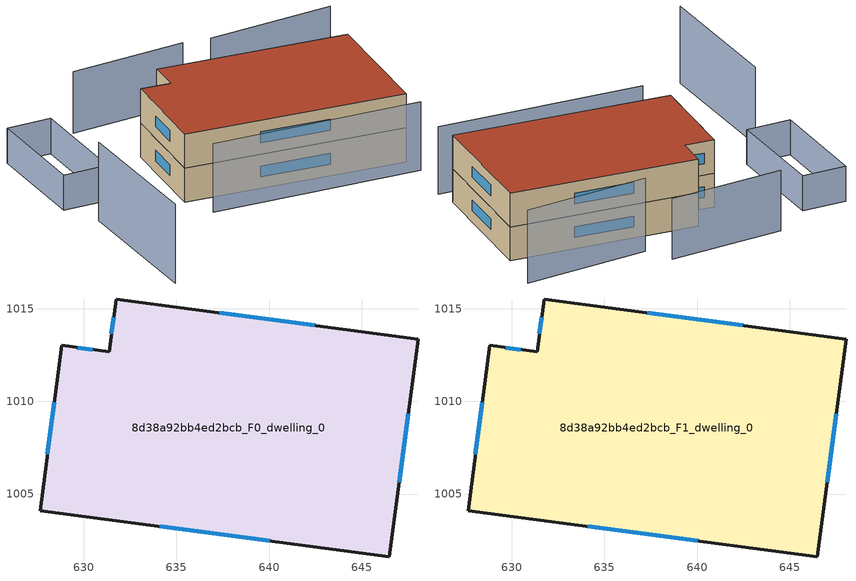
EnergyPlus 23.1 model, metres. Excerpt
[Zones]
8d38a92bb4ed2bcb_F0_dwelling_0
 floor ground (EU_floor_Construction): 648.04,1013.37 646.5,1001.62 627.63,1004.1 628.8,1013.03 631.36,1012.69 631.73,1015.52 z0
 wall outside (EU_wall_Construction): 631.36,1012.69 628.8,1013.03 627.63,1004.1 646.5,1001.62 648.04,1013.37 631.73,1015.52 631.36,1012.69 z0:3
 window (EU_Window_Construction): 630.49,1012.81 629.68,1012.91 / 631.61,1014.55 631.49,1013.66 / 642.46,1014.1 637.32,1014.78 / 647.03,1005.64 647.51,1009.35 / 634.09,1003.25 640.04,1002.47 / 628.4,1009.97 628.03,1007.16 z1.03:1.97
8d38a92bb4ed2bcb_F1_dwelling_0
 floor to 8d38a92bb4ed2bcb_F0_dwelling_0 (EU_floor_Construction): 648.04,1013.37 646.5,1001.62 627.63,1004.1 628.8,1013.03 631.36,1012.69 631.73,1015.52 z3
 wall outside (EU_wall_Construction): 631.36,1012.69 628.8,1013.03 627.63,1004.1 646.5,1001.62 648.04,1013.37 631.73,1015.52 631.36,1012.69 z3:6
 window (EU_Window_Construction): 630.49,1012.81 629.68,1012.91 / 631.61,1014.55 631.49,1013.66 / 642.46,1014.1 637.32,1014.78 / 647.03,1005.64 647.51,1009.35 / 634.09,1003.25 640.04,1002.47 / 628.4,1009.97 628.03,1007.16 z4.03:4.97
 roof outside (EU_roof_Construction): 646.5,1001.62 648.04,1013.37 631.73,1015.52 631.36,1012.69 628.8,1013.03 627.63,1004.1 z6
shading: 628.67,1001.43 646.73,999.72 z0:6; 620.04,1004.61 619.46,991.72 z0:6.9; 619.12,1017.42 623.01,1017.21 / 623.01,1017.21 622.49,1007.47 / 622.49,1007.47 618.59,1007.69 / 618.59,1007.69 619.12,1017.42 z0:3.1; 648.93,1017.68 637.78,1017.32 z0:6.5; 636.64,1019.76 626.45,1019.56 z0:5.4
[Building]
EU S2 Campaign: North Axis=0; Terrain=City; Solar Distribution=FullExterior
[Site:Location]
Cape.Town.Intl.AP: Latitude=-33.965; Longitude=18.602; Time Zone=2; Elevation=46
[SizingPeriod:WeatherFileDays]
AnnualSizingPeriod: Begin Month=1; Begin Day of Month=1; End Month=12; End Day of Month=31; Day of Week for Start Day=Monday; Use Weather File Daylight Saving Period=No; Use Weather File Rain and Snow Indicators=No
[MATERIAL]
EU_InternalMass_Material: Roughness=MediumRough; Thickness=0.1; Conductivity=1; Density=1800; Specific Heat=900; Thermal Absorptance=0.9; Solar Absorptance=0.7; Visible Absorptance=0.7
[MATERIAL:NOMASS] Roughness=MediumRough; Thermal Absorptance=0.9; Solar Absorptance=0.7; Visible Absorptance=0.7
Name | Thermal Resistance
EU_wall_NoMass | 0.493876
EU_roof_NoMass | 0.449382
EU_floor_NoMass | 1.25
[WINDOWMATERIAL:SIMPLEGLAZINGSYSTEM]
EU_Window_SimpleGlazing: UFactor=4.4; Solar Heat Gain Coefficient=0.85; Visible Transmittance=0.85
[CONSTRUCTION]
EU_wall_Construction: EU_wall_NoMass
EU_roof_Construction: EU_roof_NoMass
EU_floor_Construction: EU_floor_NoMass
EU_Window_Construction: EU_Window_SimpleGlazing
EU_InternalMass_Construction: EU_InternalMass_Material
[ZONE] Type=1; Multiplier=1; Ceiling Height=autocalculate; Volume=654.633; Floor Area=autocalculate; Part of Total Floor Area=Yes
8d38a92bb4ed2bcb_F0_dwelling_0; 8d38a92bb4ed2bcb_F1_dwelling_0
[INTERNALMASS] Construction=EU_InternalMass_Construction; Surface Area=218.211
Name | Zone or ZoneList
8d38a92bb4ed2bcb_F0_dwelling_0_EU_InternalMass | 8d38a92bb4ed2bcb_F0_dwelling_0
8d38a92bb4ed2bcb_F1_dwelling_0_EU_InternalMass | 8d38a92bb4ed2bcb_F1_dwelling_0
[OTHEREQUIPMENT] Fuel Type=Electricity; Design Level Calculation Method=Watts/Area; Power per Zone Floor Area=1; Fraction Latent=0; Fraction Radiant=0; Fraction Lost=0; Carbon Dioxide Generation Rate=0; EndUse Subcategory=EU_Step8_InternalGains
Name | Zone or ZoneList or Space or SpaceList | Schedule
EU_Step8_InternalGain_8d38a92bb4ed2bcb_F0_dwelling_0_f000 | 8d38a92bb4ed2bcb_F0_dwelling_0 | EU_Step8_GainSchedule_8d38a92bb4ed2bcb_F0_dwelling_0_f000
EU_Step8_InternalGain_8d38a92bb4ed2bcb_F1_dwelling_0_f000 | 8d38a92bb4ed2bcb_F1_dwelling_0 | EU_Step8_GainSchedule_8d38a92bb4ed2bcb_F1_dwelling_0_f000
[ZONEVENTILATION:DESIGNFLOWRATE] Schedule=EU_AlwaysOn; Design Flow Rate Calculation Method=AirChanges/Hour; Air Changes per Hour=0.64; Ventilation Type=Natural; Fan Pressure Rise=0; Fan Total Efficiency=1; Constant Term Coefficient=1; Temperature Term Coefficient=0; Velocity Term Coefficient=0; Velocity Squared Term Coefficient=0; Minimum Indoor Temperature=-100; Maximum Indoor Temperature=100; Delta Temperature=-100; Minimum Outdoor Temperature=-100; Maximum Outdoor Temperature=100; Maximum Wind Speed=40
Name | Zone or ZoneList or Space or SpaceList
EU_ConstantAir_8d38a92bb4ed2bcb_F0_dwelling_0 | 8d38a92bb4ed2bcb_F0_dwelling_0
EU_ConstantAir_8d38a92bb4ed2bcb_F1_dwelling_0 | 8d38a92bb4ed2bcb_F1_dwelling_0
[HVACTEMPLATE:THERMOSTAT] Constant Heating Setpoint=20; Constant Cooling Setpoint=50
EU_HeatOnly_8d38a92bb4ed2bcb_F0_dwelling_0; EU_HeatOnly_8d38a92bb4ed2bcb_F1_dwelling_0
[HVACTEMPLATE:ZONE:IDEALLOADSAIRSYSTEM] System Availability Schedule=EU_AlwaysOn; Maximum Heating Supply Air Temperature=50; Minimum Cooling Supply Air Temperature=13; Maximum Heating Supply Air Humidity Ratio=0.0156; Minimum Cooling Supply Air Humidity Ratio=0.0077; Heating Limit=NoLimit; Cooling Limit=NoLimit; Heating Availability Schedule=EU_AlwaysOn; Cooling Availability Schedule=EU_CoolingOff; Dehumidification Control Type=ConstantSensibleHeatRatio; Cooling Sensible Heat Ratio=0.7; Dehumidification Setpoint=60; Humidification Control Type=None; Humidification Setpoint=30; Outdoor Air Method=None; Outdoor Air Flow Rate per Person=0.00944; Outdoor Air Flow Rate per Zone Floor Area=0; Outdoor Air Flow Rate per Zone=0; Demand Controlled Ventilation Type=None; Outdoor Air Economizer Type=NoEconomizer; Heat Recovery Type=None; Sensible Heat Recovery Effectiveness=0.7; Latent Heat Recovery Effectiveness=0.65
Name | Template Thermostat
8d38a92bb4ed2bcb_F0_dwelling_0 | EU_HeatOnly_8d38a92bb4ed2bcb_F0_dwelling_0
8d38a92bb4ed2bcb_F1_dwelling_0 | EU_HeatOnly_8d38a92bb4ed2bcb_F1_dwelling_0
[SIZING:ZONE] Zone Cooling Design Supply Air Temperature Input Method=SupplyAirTemperature; Zone Cooling Design Supply Air Temperature=13; Zone Heating Design Supply Air Temperature Input Method=SupplyAirTemperature; Zone Heating Design Supply Air Temperature=50; Zone Cooling Design Supply Air Humidity Ratio=0.008; Zone Heating Design Supply Air Humidity Ratio=0.008; Cooling Design Air Flow Method=DesignDay; Cooling Design Air Flow Rate=0; Cooling Minimum Air Flow per Zone Floor Area=0.000762; Cooling Minimum Air Flow=0; Cooling Minimum Air Flow Fraction=0.2; Heating Design Air Flow Method=DesignDay; Heating Design Air Flow Rate=0; Heating Maximum Air Flow per Zone Floor Area=0.002032; Heating Maximum Air Flow=0.141576; Heating Maximum Air Flow Fraction=0.3; Account for Dedicated Outdoor Air System=No; Dedicated Outdoor Air System Control Strategy=NeutralSupplyAir; Dedicated Outdoor Air Low Setpoint Temperature for Design=autosize; Dedicated Outdoor Air High Setpoint Temperature for Design=autosize; Zone Load Sizing Method=Sensible Load Only No Latent Load; Zone Latent Cooling Design Supply Air Humidity Ratio Input Method=HumidityRatioDifference; Zone Cooling Design Supply Air Humidity Ratio Difference=0.005; Zone Latent Heating Design Supply Air Humidity Ratio Input Method=HumidityRatioDifference; Zone Humidification Design Supply Air Humidity Ratio Difference=0.005
8d38a92bb4ed2bcb_F0_dwelling_0; 8d38a92bb4ed2bcb_F1_dwelling_0
[SCHEDULE:CONSTANT]
Name | Hourly Value
EU_AlwaysOn | 1
EU_CoolingOff | 0
[SCHEDULE:FILE] Column Number=1; Rows to Skip at Top=0; Number of Hours of Data=8760; Column Separator=Comma; Interpolate to Timestep=No; Minutes per Item=60; Adjust Schedule for Daylight Savings=Yes
Name | File
EU_Step8_GainSchedule_8d38a92bb4ed2bcb_F0_dwelling_0_f000 | ../../schedules/8d38a92bb4ed2bcb/8d38a92bb4ed2bcb_F0_dwelling_0_f000_gain.csv
EU_Step8_GainSchedule_8d38a92bb4ed2bcb_F1_dwelling_0_f000 | ../../schedules/8d38a92bb4ed2bcb/8d38a92bb4ed2bcb_F1_dwelling_0_f000_gain.csv
